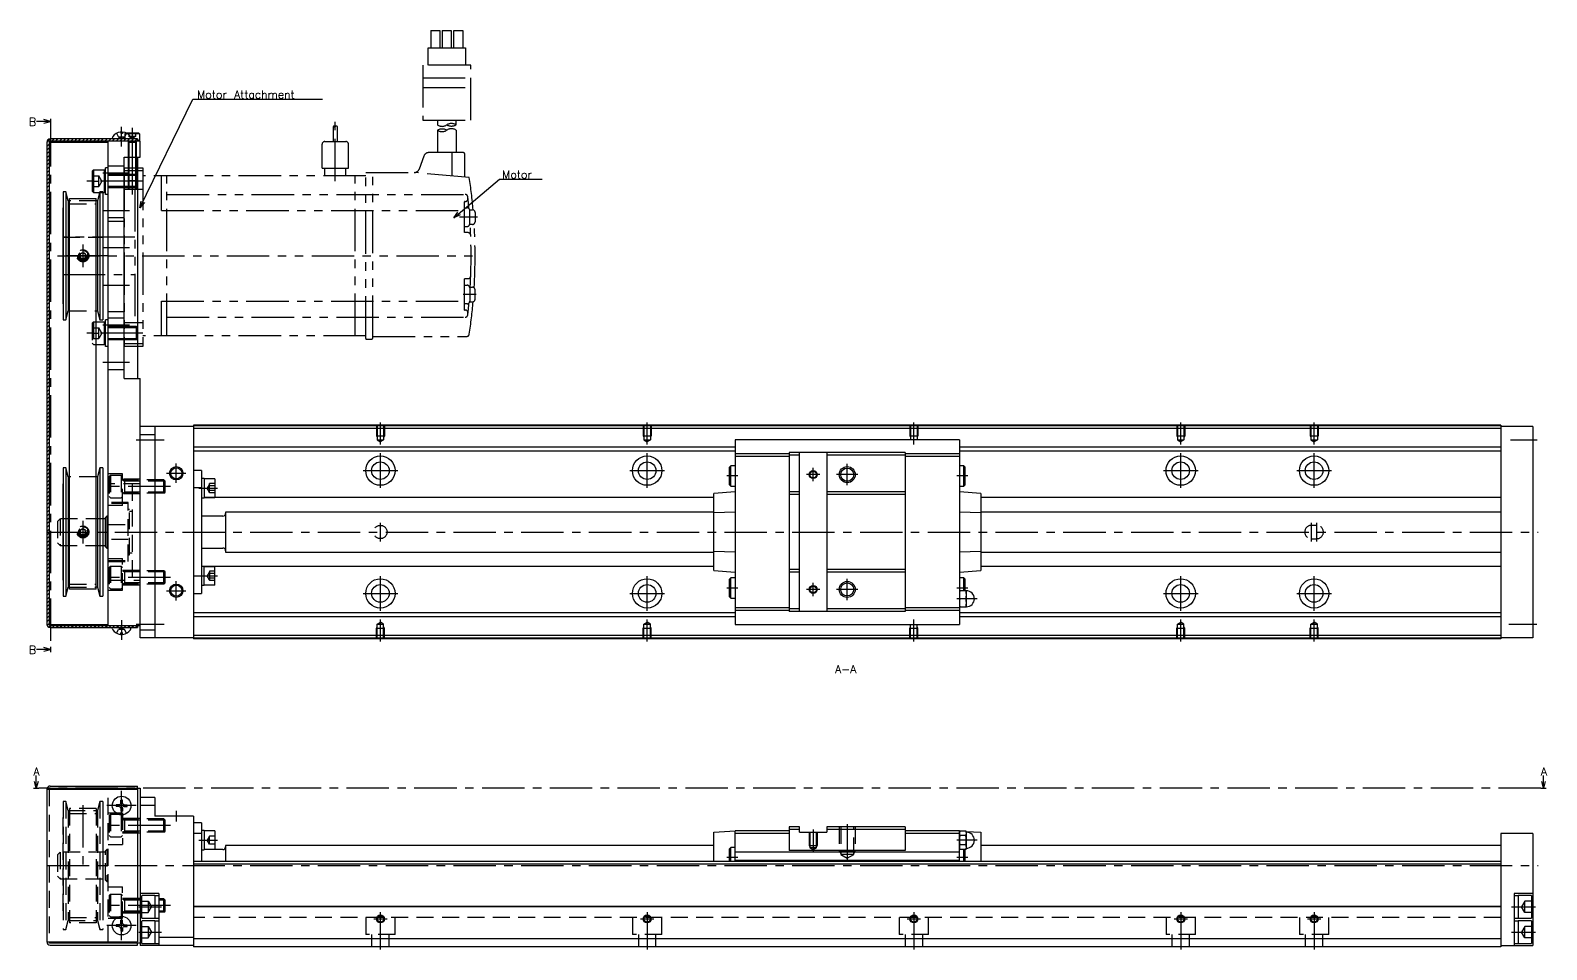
# Model space of a CAD drawing. Extents: x -2 to 886, y -8 to 353.
# Drawn here: x 317 to 886, y 9 to 353 of the extents above; entities that cross this region are included whole.
import ezdxf

# ---------------------------------------------------------------- set-up
doc = ezdxf.new("R2010")
doc.units = 0
doc.header["$LTSCALE"] = 0.5
for name, pattern in [('CENTER', [50.8, 31.75, -6.35, 6.35, -6.35]), ('DASHED', [19.05, 12.7, -6.35]), ('PHANTOM', [63.5, 31.75, -6.35, 6.35, -6.35, 6.35, -6.35])]:
    doc.linetypes.add(name, pattern=pattern)
for name, color, linetype in [('MSM_CENTER', 1, 'CENTER'), ('MSM_CONTINUOUS', 7, 'CONTINUOUS'), ('MSM_DASHED', 4, 'DASHED'), ('MSM_IMAGINARY', 6, 'PHANTOM'), ('MSM_NARROW', 5, 'CONTINUOUS'), ('MSM_PART_NUMBER', 7, 'CONTINUOUS')]:
    doc.layers.add(name, color=color, linetype=linetype)
doc.styles.get("Standard").update_dxf_attribs({"font": 'txt.shx', "height": 3, "bigfont": 'bigfont.shx'})

msp = doc.modelspace()

# ---------------------------------------------------------------- linework, layer by layer
at = {"layer": 'MSM_CENTER'}
for p, q in [((325.07, 318.37), (325.07, 122.5)), ((351.67, 310), (351.67, 317.37)), ((355.67, 317), (355.67, 295)), ((359.67, 297), (338.67, 297)), ((354.67, 300), (344.67, 300)), ((344.67, 286), (354.67, 286)), ((337.17, 273.25), (337.17, 264.75)), ((346.67, 269), (327.67, 269)), ((354.67, 272), (344.67, 272)), ((344.67, 258), (354.67, 258)), ((359.67, 240), (338.67, 240)), ((354.67, 243), (344.67, 243)), ((354.67, 229), (344.67, 229)), ((448.67, 198.29), (448.67, 206.5)), ((548.67, 198.29), (548.67, 206.5)), ((648.67, 198.29), (648.67, 206.5)), ((748.67, 198.29), (748.67, 206.5)), ((798.67, 198.29), (798.67, 206.5)), ((357.17, 200), (367.67, 200)), ((872.34, 200), (882.29, 200)), ((448.67, 182), (448.67, 195)), ((548.67, 182), (548.67, 195)), ((748.67, 182), (748.67, 195)), ((798.67, 182), (798.67, 195)), ((372.17, 183.88), (372.17, 191.13)), ((442.17, 188.5), (455.16, 188.5)), ((542.17, 188.5), (555.17, 188.5)), ((610.92, 184.5), (610.92, 189.5)), ((623.67, 183), (623.67, 191)), ((742.17, 188.5), (755.17, 188.5)), ((792.17, 188.5), (805.17, 188.5)), ((369.97, 182.5), (344.67, 182.5)), ((368.54, 187.5), (375.79, 187.5)), ((380.67, 181.95), (387.67, 181.95)), ((582.62, 186.5), (578.52, 186.5)), ((613.42, 187), (608.42, 187)), ((627.67, 187), (619.67, 187)), ((668.82, 186.5), (664.72, 186.5)), ((323.67, 165.5), (882.67, 165.5)), ((337.17, 169.75), (337.17, 161.25)), ((448.67, 162), (448.67, 169)), ((797.67, 162), (797.67, 169)), ((799.67, 162), (799.67, 169)), ((369.97, 148.5), (344.67, 148.5)), ((380.67, 149.05), (387.67, 149.05)), ((448.67, 136), (448.67, 149)), ((548.67, 136), (548.67, 149)), ((623.67, 140), (623.67, 148)), ((748.67, 136), (748.67, 149)), ((798.67, 136), (798.67, 149)), ((368.54, 143.5), (375.79, 143.5)), ((372.17, 139.88), (372.17, 147.13)), ((442.17, 142.5), (455.17, 142.5)), ((542.17, 142.5), (555.17, 142.5)), ((582.62, 144.5), (578.52, 144.5)), ((613.42, 144), (608.42, 144)), ((610.92, 141.5), (610.92, 146.5)), ((627.67, 144), (619.67, 144)), ((668.82, 144.5), (664.72, 144.5)), ((742.17, 142.5), (755.17, 142.5)), ((792.17, 142.5), (805.17, 142.5)), ((672.32, 140.5), (664.72, 140.5)), ((351.67, 132.5), (351.67, 125.13)), ((357.17, 131), (367.67, 131)), ((448.67, 124.5), (448.67, 132.71)), ((548.67, 124.5), (548.67, 132.71)), ((648.67, 124.5), (648.67, 132.71)), ((748.67, 124.5), (748.67, 132.71)), ((798.67, 124.5), (798.67, 132.71)), ((871.67, 131), (882.17, 131)), ((883.67, 69.5), (320.67, 69.5)), ((351.67, 57.5), (351.67, 68.5)), ((337.17, 63.12), (337.17, 38.5)), ((357.17, 63), (346.17, 63)), ((372.17, 61), (372.17, 57)), ((369.97, 55.5), (344.67, 55.5)), ((610.92, 54), (610.92, 45.5)), ((623.67, 56), (623.67, 42.3)), ((380.67, 50), (387.67, 50)), ((672.32, 50), (664.72, 50)), ((323.67, 40.5), (882.67, 40.5)), ((582.62, 43.5), (578.52, 43.5)), ((668.82, 43.5), (664.72, 43.5)), ((369.97, 25.5), (344.67, 25.5)), ((351.67, 12.5), (351.67, 23.5)), ((358.17, 25), (366.67, 25)), ((448.67, 9), (448.67, 23)), ((548.67, 23), (548.67, 9)), ((648.67, 23), (648.67, 9)), ((748.67, 23), (748.67, 9)), ((798.67, 23), (798.67, 9)), ((872.67, 25), (881.67, 25)), ((357.17, 18), (346.17, 18)), ((446.17, 20.5), (451.17, 20.5)), ((546.17, 20.5), (551.17, 20.5)), ((646.17, 20.5), (651.17, 20.5)), ((746.17, 20.5), (751.17, 20.5)), ((796.17, 20.5), (801.17, 20.5)), ((358.17, 15.5), (366.67, 15.5)), ((872.67, 15.5), (881.67, 15.5))]:
    msp.add_line(p, q, dxfattribs=at)
at = {"layer": 'MSM_CONTINUOUS', "extrusion": (0, 0, -1)}
for p, q in [((325.07, 319.37), (319.71, 319.37)), ((325.07, 319.37), (322.57, 320.04)), ((322.57, 318.7), (325.07, 319.37)), ((325.07, 121.5), (319.71, 121.5)), ((325.07, 121.5), (322.57, 122.17)), ((322.57, 120.83), (325.07, 121.5))]:
    msp.add_line(p, q, dxfattribs=at)
at = {"layer": 'MSM_CONTINUOUS'}
for p, q in [((325.07, 320.37), (325.07, 318.37)), ((357.67, 312.8), (324.87, 312.8)), ((348.2, 313.16), (348.17, 312.8)), ((351.34, 315.29), (351.36, 314.8)), ((351.98, 314.8), (351.36, 314.8)), ((352, 315.29), (351.98, 314.8)), ((358.12, 315), (353.41, 315)), ((358.42, 314.7), (353.93, 314.7)), ((355.13, 313.16), (355.17, 312.8)), ((357.67, 312.8), (357.67, 312)), ((358.12, 315), (358.42, 314.7)), ((358.42, 314.7), (358.42, 312.3)), ((323.67, 311.6), (323.67, 130.9)), ((324.47, 311.6), (324.47, 130.9)), ((324.47, 311.6), (346.67, 311.6)), ((358.67, 312), (324.87, 312)), ((346.67, 130.5), (346.67, 312)), ((357.67, 312.3), (358.42, 312.3)), ((358.12, 312), (358.42, 312.3)), ((358.67, 306), (358.67, 312)), ((345.67, 292), (345.67, 302)), ((346.67, 302), (345.67, 302)), ((352.67, 223), (352.67, 306)), ((352.67, 306), (358.67, 306)), ((354.17, 306), (354.17, 299.5)), ((357.17, 306), (357.17, 299.5)), ((357.67, 306), (357.67, 223)), ((341.17, 301.25), (340.67, 300.75)), ((340.67, 300.75), (340.67, 293.25)), ((341.17, 301.25), (341.17, 292.75)), ((341.17, 301.25), (345.17, 301.25)), ((345.17, 301.25), (345.17, 292.75)), ((345.17, 301.25), (345.67, 300.75)), ((357.23, 299.5), (352.67, 299.5)), ((357.23, 294.5), (357.23, 299.5)), ((357.67, 299.07), (357.23, 299.5)), ((329.73, 293), (329.73, 245)), ((330.76, 293), (329.73, 293)), ((330.76, 293), (330.76, 245)), ((331.67, 289.62), (330.76, 293)), ((332.17, 144.07), (332.17, 290.43)), ((332.17, 290.43), (342.17, 290.43)), ((341.17, 292.75), (340.67, 293.25)), ((341.17, 292.75), (343.5, 292.75)), ((342.17, 144.07), (342.17, 290.43)), ((343.57, 293), (342.67, 289.62)), ((343.57, 293), (343.57, 245)), ((344.61, 293), (343.57, 293)), ((344.61, 293), (344.61, 245)), ((344.61, 292.75), (345.17, 292.75)), ((345.17, 292.75), (345.67, 293.25)), ((346.67, 292), (345.67, 292)), ((357.23, 294.5), (352.67, 294.5)), ((357.23, 294.5), (357.67, 294.93)), ((329.67, 287), (329.67, 251)), ((329.73, 287), (329.67, 287)), ((331.67, 289.62), (331.67, 248.37)), ((332.17, 289.62), (331.67, 289.62)), ((342.67, 289.62), (342.17, 289.62)), ((342.67, 289.62), (342.67, 248.37)), ((344.67, 287), (344.61, 287)), ((344.67, 287), (344.67, 251)), ((329.67, 251), (329.73, 251)), ((344.61, 251), (344.67, 251)), ((329.73, 245), (330.76, 245)), ((330.76, 245), (331.67, 248.37)), ((331.67, 248.37), (332.17, 248.37)), ((342.17, 248.37), (342.67, 248.37)), ((342.67, 248.37), (343.57, 245)), ((343.57, 245), (344.61, 245)), ((345.67, 235), (345.67, 245)), ((346.67, 245), (345.67, 245)), ((342.17, 244.25), (345.17, 244.25)), ((345.17, 244.25), (345.17, 235.75)), ((345.17, 244.25), (345.67, 243.75)), ((357.23, 242.5), (352.67, 242.5)), ((357.67, 242.07), (357.23, 242.5)), ((357.23, 237.5), (357.23, 242.5)), ((342.17, 235.75), (345.17, 235.75)), ((345.17, 235.75), (345.67, 236.25)), ((346.67, 235), (345.67, 235)), ((357.23, 237.5), (352.67, 237.5)), ((357.23, 237.5), (357.67, 237.93)), ((352.67, 223), (358.67, 223)), ((358.67, 125.9), (358.67, 223)), ((378.67, 205.1), (358.67, 205.1)), ((364.17, 205.1), (364.17, 125.9)), ((378.67, 205.5), (378.67, 125.5)), ((868.67, 205.5), (378.67, 205.5)), ((868.67, 205.3), (378.67, 205.3)), ((868.67, 205.5), (868.67, 125.5)), ((880.67, 205.1), (868.67, 205.1)), ((880.67, 205.1), (880.67, 125.9)), ((358.67, 202.1), (364.17, 202.1)), ((868.67, 204.3), (378.67, 204.3)), ((581.62, 200.1), (581.62, 130.9)), ((665.72, 200.1), (581.62, 200.1)), ((665.72, 200.1), (665.72, 130.9)), ((581.62, 197.25), (378.67, 197.25)), ((581.62, 195.75), (378.67, 195.75)), ((601.92, 194.85), (581.62, 194.85)), ((601.92, 193.85), (581.62, 193.85)), ((645.42, 195.25), (601.92, 195.25)), ((601.92, 195.25), (601.92, 135.75)), ((605.82, 194.25), (601.92, 194.25)), ((605.82, 135.75), (605.82, 195.25)), ((616.02, 195.25), (616.02, 135.75)), ((645.42, 194.25), (616.02, 194.25)), ((645.42, 195.25), (645.42, 135.75)), ((665.72, 194.85), (645.42, 194.85)), ((665.72, 193.85), (645.42, 193.85)), ((868.67, 197.25), (665.72, 197.25)), ((868.67, 195.75), (665.72, 195.75)), ((329.73, 189.5), (329.73, 141.5)), ((330.76, 189.5), (329.73, 189.5)), ((330.76, 189.5), (330.76, 141.5)), ((331.67, 186.12), (330.76, 189.5)), ((343.57, 189.5), (342.67, 186.12)), ((343.57, 189.5), (343.57, 141.5)), ((344.61, 189.5), (343.57, 189.5)), ((344.61, 189.5), (344.61, 141.5)), ((381.67, 188.5), (378.67, 188.5)), ((381.67, 188.5), (381.67, 142.5)), ((580.02, 190.3), (579.52, 189.8)), ((579.52, 183.2), (579.52, 189.8)), ((581.62, 190.3), (580.02, 190.3)), ((580.02, 182.7), (580.02, 190.3)), ((667.32, 190.3), (665.72, 190.3)), ((667.32, 182.7), (667.32, 190.3)), ((667.82, 189.8), (667.32, 190.3)), ((667.82, 183.2), (667.82, 189.8)), ((329.67, 183.5), (329.67, 147.5)), ((329.73, 183.5), (329.67, 183.5)), ((331.67, 186.12), (331.67, 144.87)), ((332.17, 186.12), (331.67, 186.12)), ((342.67, 186.12), (342.17, 186.12)), ((342.67, 186.12), (342.67, 144.87)), ((344.67, 183.5), (344.61, 183.5)), ((344.67, 183.5), (344.67, 147.5)), ((381.67, 182.02), (378.67, 182.02)), ((382.67, 185.6), (381.67, 185.6)), ((382.67, 185.6), (382.67, 178.3)), ((386.67, 185.45), (382.67, 185.45)), ((386.67, 185.45), (386.67, 178.45)), ((579.52, 183.2), (580.02, 182.7)), ((580.02, 182.7), (581.62, 182.7)), ((665.72, 182.7), (667.32, 182.7)), ((667.32, 182.7), (667.82, 183.2)), ((381.67, 178.3), (382.67, 178.3)), ((382.67, 178.45), (386.67, 178.45)), ((573.62, 178.43), (382.67, 178.43)), ((581.62, 180.5), (573.62, 179.94)), ((573.62, 151.06), (573.62, 179.94)), ((605.82, 180.5), (601.92, 180.5)), ((605.82, 179.5), (601.92, 179.5)), ((645.42, 180.5), (616.02, 180.5)), ((645.42, 179.5), (616.02, 179.5)), ((673.72, 179.94), (665.72, 180.5)), ((673.72, 179.94), (673.72, 151.06)), ((868.67, 178.43), (673.72, 178.43)), ((346.17, 171.5), (345.67, 171)), ((345.67, 160), (345.67, 171)), ((346.17, 171.5), (346.17, 159.5)), ((346.67, 171.5), (346.17, 171.5)), ((389.67, 171.5), (381.67, 171.5)), ((390.67, 173), (390.67, 158)), ((573.62, 173), (390.67, 173)), ((581.62, 172.98), (573.62, 172.73)), ((673.72, 172.73), (665.72, 172.98)), ((868.67, 173), (673.72, 173)), ((345.67, 170.5), (344.67, 170.5)), ((344.67, 160.5), (345.67, 160.5)), ((345.67, 160), (346.17, 159.5)), ((346.17, 159.5), (346.67, 159.5)), ((381.67, 159.5), (389.67, 159.5)), ((390.67, 158), (573.62, 158)), ((573.62, 158.27), (581.62, 158.02)), ((665.72, 158.02), (673.72, 158.27)), ((673.72, 158), (868.67, 158)), ((381.67, 148.98), (378.67, 148.98)), ((381.67, 152.7), (382.67, 152.7)), ((382.67, 145.4), (382.67, 152.7)), ((573.62, 152.57), (382.67, 152.57)), ((382.67, 152.55), (386.67, 152.55)), ((386.67, 145.55), (386.67, 152.55)), ((573.62, 151.06), (581.62, 150.5)), ((580.02, 148.3), (579.52, 147.8)), ((579.52, 141.2), (579.52, 147.8)), ((581.62, 148.3), (580.02, 148.3)), ((580.02, 140.7), (580.02, 148.3)), ((605.82, 151.5), (601.92, 151.5)), ((605.82, 150.5), (601.92, 150.5)), ((645.42, 151.5), (616.02, 151.5)), ((645.42, 150.5), (616.02, 150.5)), ((665.72, 150.5), (673.72, 151.06)), ((667.32, 148.3), (665.72, 148.3)), ((667.82, 147.8), (667.32, 148.3)), ((667.32, 143.5), (667.32, 148.3)), ((667.82, 143.5), (667.82, 147.8)), ((868.67, 152.57), (673.72, 152.57)), ((329.67, 147.5), (329.73, 147.5)), ((330.76, 141.5), (331.67, 144.87)), ((331.67, 144.87), (332.17, 144.87)), ((342.17, 144.07), (332.17, 144.07)), ((342.67, 144.87), (342.17, 144.87)), ((342.67, 144.87), (343.57, 141.5)), ((344.61, 147.5), (344.67, 147.5)), ((378.67, 142.5), (381.67, 142.5)), ((382.67, 145.4), (381.67, 145.4)), ((386.67, 145.55), (382.67, 145.55)), ((668.32, 143.5), (665.72, 143.5)), ((668.32, 137.5), (668.32, 143.5)), ((329.73, 141.5), (330.76, 141.5)), ((343.57, 141.5), (344.61, 141.5)), ((579.52, 141.2), (580.02, 140.7)), ((580.02, 140.7), (581.62, 140.7)), ((601.92, 137.15), (581.62, 137.15)), ((605.82, 136.75), (601.92, 136.75)), ((645.42, 136.75), (616.02, 136.75)), ((665.72, 137.15), (645.42, 137.15)), ((665.72, 137.5), (668.32, 137.5)), ((668.19, 140.5), (665.84, 140.5)), ((324.47, 130.9), (346.67, 130.9)), ((581.62, 135.25), (378.67, 135.25)), ((581.62, 133.75), (378.67, 133.75)), ((601.92, 136.15), (581.62, 136.15)), ((581.62, 130.9), (665.72, 130.9)), ((645.42, 135.75), (601.92, 135.75)), ((665.72, 136.15), (645.42, 136.15)), ((868.67, 135.25), (665.72, 135.25)), ((868.67, 133.75), (665.72, 133.75)), ((324.87, 130.5), (358.67, 130.5)), ((324.87, 129.7), (357.67, 129.7)), ((348.2, 129.34), (348.17, 129.7)), ((351.34, 127.21), (351.36, 127.7)), ((351.98, 127.7), (351.36, 127.7)), ((352, 127.21), (351.98, 127.7)), ((355.13, 129.34), (355.17, 129.7)), ((357.67, 130.5), (357.67, 129.7)), ((358.67, 128.9), (364.17, 128.9)), ((378.67, 125.9), (358.67, 125.9)), ((868.67, 126.7), (378.67, 126.7)), ((868.67, 125.7), (378.67, 125.7)), ((868.67, 125.5), (378.67, 125.5)), ((880.67, 125.9), (868.67, 125.9)), ((325.07, 122.5), (325.07, 120.5)), ((319.67, 69.5), (319.67, 74.23)), ((884.67, 69.5), (884.67, 74.23)), ((318.67, 69.5), (320.67, 69.5)), ((319.67, 69.5), (319, 72)), ((320.34, 72), (319.67, 69.5)), ((323.67, 69.1), (323.67, 11.9)), ((323.67, 69.1), (357.67, 69.1)), ((324.87, 70.3), (357.67, 70.3)), ((324.87, 69.5), (358.67, 69.5)), ((346.67, 69.1), (346.67, 69.5)), ((357.67, 69.5), (357.67, 70.3)), ((357.67, 69.1), (357.67, 11.9)), ((358.67, 69.5), (358.67, 10.5)), ((883.67, 69.5), (885.67, 69.5)), ((884.67, 69.5), (884, 72)), ((885.34, 72), (884.67, 69.5)), ((350.74, 63.33), (349.59, 63.31)), ((350.74, 62.67), (349.59, 62.69)), ((350.74, 63.33), (351.15, 63.52)), ((350.74, 62.67), (351.15, 62.48)), ((351.34, 63.92), (351.15, 63.52)), ((351.34, 63.92), (351.36, 65.08)), ((352, 63.92), (351.98, 65.08)), ((352, 63.92), (352.19, 63.52)), ((352.59, 63.33), (352.19, 63.52)), ((352.59, 62.67), (352.19, 62.48)), ((352.59, 63.33), (353.74, 63.31)), ((352.59, 62.67), (353.74, 62.69)), ((364.17, 66), (358.67, 66)), ((364.17, 63), (358.67, 63)), ((364.17, 66), (364.17, 59)), ((351.34, 62.08), (351.15, 62.48)), ((351.34, 62.08), (351.36, 60.92)), ((352, 62.08), (351.98, 60.92)), ((352, 62.08), (352.19, 62.48)), ((378.67, 59), (364.17, 59)), ((378.67, 59), (378.67, 10)), ((381.67, 56.5), (378.67, 56.5)), ((381.67, 52.5), (378.67, 52.5)), ((381.67, 56.5), (381.67, 42)), ((382.67, 53.65), (381.67, 53.65)), ((382.67, 53.65), (382.67, 46.35)), ((386.67, 53.5), (382.67, 53.5)), ((386.67, 53.5), (386.67, 46.5)), ((573.62, 53), (581.62, 53.5)), ((573.62, 42), (573.62, 53)), ((601.92, 53.5), (581.62, 53.5)), ((581.62, 42), (581.62, 53.5)), ((601.92, 52.5), (581.62, 52.5)), ((601.92, 55), (601.92, 46.15)), ((605.82, 55), (601.92, 55)), ((605.82, 54), (601.92, 54)), ((605.82, 53), (605.82, 55)), ((605.82, 53), (616.02, 53)), ((616.02, 55), (616.02, 53)), ((645.42, 55), (616.02, 55)), ((645.42, 54), (616.02, 54)), ((645.42, 55), (645.42, 46.15)), ((665.72, 53.5), (645.42, 53.5)), ((665.72, 52.5), (645.42, 52.5)), ((665.72, 53.5), (666.29, 53.46)), ((665.72, 42), (665.72, 53.5)), ((665.84, 53.46), (665.72, 53)), ((665.72, 52.41), (665.72, 52.6)), ((668.19, 53.46), (665.84, 53.46)), ((668.19, 51.73), (665.84, 51.73)), ((668.32, 53), (668.19, 53.46)), ((668.22, 53.34), (673.72, 53)), ((668.32, 47), (668.32, 53)), ((673.72, 53), (673.72, 42)), ((880.67, 52.5), (868.67, 52.5)), ((868.67, 52.5), (868.67, 10)), ((880.67, 52.5), (880.67, 10.5)), ((381.67, 46.35), (382.67, 46.35)), ((389.67, 46.5), (382.67, 46.5)), ((390.67, 48), (390.67, 42)), ((573.62, 48), (390.67, 48)), ((580.02, 47.3), (579.52, 46.8)), ((579.52, 42), (579.52, 46.8)), ((580.02, 42), (580.02, 47.3)), ((581.62, 47.3), (580.02, 47.3)), ((665.72, 45.5), (581.62, 45.5)), ((645.42, 46.15), (601.92, 46.15)), ((665.72, 47), (665.84, 46.54)), ((668.19, 48.27), (665.84, 48.27)), ((668.19, 46.54), (665.84, 46.54)), ((667.32, 42), (667.32, 46.54)), ((667.82, 42), (667.82, 46.54)), ((668.19, 46.54), (668.32, 47)), ((868.67, 48), (673.72, 48)), ((868.67, 42), (378.67, 42)), ((868.67, 41), (378.67, 41)), ((665.72, 42.4), (581.62, 42.4)), ((365.67, 30), (358.67, 30)), ((359.17, 29), (359.17, 21)), ((364.17, 29.25), (359.42, 29.25)), ((364.17, 29.25), (364.17, 20.75)), ((365.67, 29.15), (364.17, 29.15)), ((365.67, 30), (365.67, 10.5)), ((880.67, 30), (873.67, 30)), ((873.67, 30), (873.67, 10.5)), ((875.17, 29.15), (873.67, 29.15)), ((880.17, 29.25), (875.17, 29.25)), ((875.17, 29.25), (875.17, 20.75)), ((880.17, 29.25), (880.17, 20.75)), ((868.67, 25.2), (378.67, 25.2)), ((868.67, 25), (378.67, 25)), ((350.74, 18.33), (349.59, 18.31)), ((350.74, 17.67), (349.59, 17.69)), ((350.74, 18.33), (351.15, 18.52)), ((350.74, 17.67), (351.15, 17.48)), ((351.34, 18.92), (351.15, 18.52)), ((351.34, 17.08), (351.15, 17.48)), ((351.34, 18.92), (351.36, 20.08)), ((351.34, 17.08), (351.36, 15.92)), ((352, 18.92), (351.98, 20.08)), ((352, 17.08), (351.98, 15.92)), ((352, 18.92), (352.19, 18.52)), ((352, 17.08), (352.19, 17.48)), ((352.59, 18.33), (352.19, 18.52)), ((352.59, 17.67), (352.19, 17.48)), ((352.59, 18.33), (353.74, 18.31)), ((352.59, 17.67), (353.74, 17.69)), ((359.17, 19.5), (359.17, 11.5)), ((359.42, 20.75), (364.17, 20.75)), ((364.17, 19.75), (359.42, 19.75)), ((364.17, 20.85), (365.67, 20.85)), ((364.17, 19.75), (364.17, 11.25)), ((365.67, 19.65), (364.17, 19.65)), ((873.67, 20.85), (875.17, 20.85)), ((875.17, 19.65), (873.67, 19.65)), ((875.17, 20.75), (880.17, 20.75)), ((880.17, 19.75), (875.17, 19.75)), ((875.17, 19.75), (875.17, 11.25)), ((880.17, 19.75), (880.17, 11.25)), ((323.67, 11.9), (357.67, 11.9)), ((324.87, 11.5), (358.67, 11.5)), ((346.67, 11.5), (346.67, 11.9)), ((357.67, 10.7), (357.67, 11.5)), ((378.67, 13.5), (365.67, 13.5)), ((868.67, 13), (378.67, 13)), ((324.87, 10.7), (357.67, 10.7)), ((378.67, 10.5), (358.67, 10.5)), ((359.42, 11.25), (364.17, 11.25)), ((364.17, 11.35), (365.67, 11.35)), ((868.67, 10), (378.67, 10)), ((868.67, 10.5), (880.67, 10.5)), ((873.67, 11.35), (875.17, 11.35)), ((875.17, 11.25), (880.17, 11.25))]:
    msp.add_line(p, q, dxfattribs=at)
for centre, radius in [((448.67, 188.5), 5.5), ((548.67, 188.5), 5.5), ((748.67, 188.5), 5.5), ((798.67, 188.5), 5.5), ((372.17, 187.5), 2.07), ((448.67, 188.5), 3.3), ((548.67, 188.5), 3.3), ((610.92, 187), 1.23), ((623.67, 187), 2.46), ((748.67, 188.5), 3.3), ((798.67, 188.5), 3.3), ((448.67, 142.5), 5.5), ((548.67, 142.5), 5.5), ((748.67, 142.5), 5.5), ((798.67, 142.5), 5.5), ((372.17, 143.5), 2.07), ((448.67, 142.5), 3.3), ((548.67, 142.5), 3.3), ((610.92, 144), 1.23), ((623.67, 144), 2.46), ((748.67, 142.5), 3.3), ((798.67, 142.5), 3.3), ((351.67, 63), 3.5), ((351.67, 18), 3.5), ((448.67, 20.5), 1.23), ((548.67, 20.5), 1.23), ((648.67, 20.5), 1.23), ((748.67, 20.5), 1.23), ((798.67, 20.5), 1.23)]:
    msp.add_circle(centre, radius, dxfattribs=at)
for centre, radius, start, end in [((324.87, 311.6), 1.2, 90, 180), ((349.29, 313.07), 1.1, 144.8906, 175), ((351.67, 311.4), 4, 97.4656, 144.8906), ((351.14, 315.06), 0.305, 49.0368, 87.9309), ((352.2, 315.06), 0.305, 92.0691, 130.9632), ((351.67, 311.4), 4, 35.1094, 82.5344), ((354.04, 313.07), 1.1, 5, 35.1094), ((324.87, 311.6), 0.4, 90, 180), ((389.67, 172.5), 1, 270, 0), ((389.67, 158.5), 1, 0, 90), ((674.82, 142), 9.11, 170.5216, 189.4784), ((659.21, 142), 9.11, 350.5216, 9.4784), ((668.32, 140.5), 3, 270, 90), ((674.82, 139), 9.11, 170.5216, 189.4784), ((659.21, 139), 9.11, 350.5216, 9.4784), ((324.87, 130.9), 1.2, 180, 270), ((324.87, 130.9), 0.4, 180, 270), ((349.29, 129.43), 1.1, 185, 215.1094), ((351.67, 131.1), 4, 215.1094, 262.5344), ((351.14, 127.44), 0.305, 272.0691, 310.9632), ((352.2, 127.44), 0.305, 229.0368, 267.9309), ((351.67, 131.1), 4, 277.4656, 324.8906), ((354.04, 129.43), 1.1, 324.8906, 355), ((324.87, 69.1), 1.2, 90, 180), ((324.87, 69.1), 0.4, 90, 180), ((351.67, 63), 2.1, 171.4911, 188.5089), ((351.67, 63), 2.1, 81.4911, 98.5089), ((351.67, 63), 2.1, 351.4911, 8.5089), ((351.67, 63), 2.1, 261.4911, 278.5089), ((668.79, 52.6), 3.08, 163.6571, 196.3429), ((677.84, 50), 12.12, 171.7868, 188.2132), ((665.24, 52.6), 3.08, 343.6571, 16.3429), ((656.19, 50), 12.12, 351.7868, 8.2132), ((668.32, 50), 3, 270, 90), ((389.67, 47.5), 1, 270, 0), ((668.79, 47.4), 3.08, 163.6571, 196.3429), ((665.24, 47.4), 3.08, 343.6571, 16.3429), ((359.42, 29), 0.25, 90, 180), ((351.67, 18), 2.1, 171.4911, 188.5089), ((351.67, 18), 2.1, 81.4911, 98.5089), ((351.67, 18), 2.1, 351.4911, 8.5089), ((359.42, 21), 0.25, 180, 270), ((359.42, 19.5), 0.25, 90, 180), ((324.87, 11.9), 1.2, 180, 270), ((324.87, 11.9), 0.4, 180, 270), ((351.67, 18), 2.1, 261.4911, 278.5089), ((359.42, 11.5), 0.25, 180, 270)]:
    msp.add_arc(centre, radius, start, end, dxfattribs=at)
at = {"layer": 'MSM_DASHED'}
for p, q in [((349.8, 314.94), (350.52, 313.47)), ((351.67, 312.86), (350.52, 313.47)), ((352.81, 313.47), (350.52, 313.47)), ((351.67, 312.86), (352.81, 313.47)), ((353.54, 314.94), (352.81, 313.47)), ((352.92, 314.7), (353.22, 315)), ((353.93, 314.7), (352.92, 314.7)), ((352.92, 314.7), (352.92, 312.8)), ((353.41, 315), (353.22, 315)), ((354.42, 315), (354.42, 313.7)), ((356.92, 313.7), (354.42, 313.7)), ((355.67, 312.98), (354.42, 313.7)), ((355.67, 315), (355.67, 313.7)), ((356.92, 313.7), (355.67, 312.98)), ((356.92, 315), (356.92, 313.7)), ((354.15, 311.95), (354.44, 311.46)), ((354.17, 311.9), (354.17, 306)), ((357.17, 311.46), (354.17, 311.46)), ((354.44, 311.46), (354.44, 306)), ((357.18, 311.95), (356.9, 311.46)), ((356.9, 311.46), (356.9, 306)), ((357.17, 311.9), (357.17, 306)), ((352.67, 302.65), (346.67, 302.65)), ((340.67, 299), (343.17, 299)), ((340.67, 297), (343.17, 297)), ((344.32, 297), (343.17, 299)), ((343.17, 295), (343.17, 299)), ((344.32, 297), (343.17, 295)), ((352.67, 299.5), (346.67, 299.5)), ((352.67, 299.07), (346.67, 299.07)), ((354.17, 299.5), (354.17, 297.27)), ((354.44, 297), (354.17, 297.27)), ((354.17, 297.27), (357.17, 297.27)), ((354.44, 299.5), (354.44, 297)), ((356.9, 297), (354.44, 297)), ((356.9, 299.5), (356.9, 297)), ((357.17, 297.27), (356.9, 297)), ((357.17, 299.5), (357.17, 297.27)), ((340.67, 295), (343.17, 295)), ((343.5, 292.75), (344.61, 292.75)), ((352.67, 294.93), (346.67, 294.93)), ((352.67, 294.5), (346.67, 294.5)), ((342.17, 289.62), (332.17, 289.62)), ((332.17, 288.49), (342.17, 288.49)), ((346.67, 283.35), (352.67, 283.35)), ((346.67, 282), (352.67, 282)), ((329.67, 276), (344.67, 276)), ((337.17, 270.15), (336.17, 269.58)), ((336.17, 269.58), (336.17, 268.42)), ((336.17, 268.42), (337.17, 267.85)), ((338.17, 269.58), (337.17, 270.15)), ((337.17, 267.85), (338.17, 268.42)), ((338.17, 268.42), (338.17, 269.58)), ((329.67, 262), (344.67, 262)), ((332.17, 248.37), (342.17, 248.37)), ((352.67, 248), (346.67, 248)), ((352.67, 245.65), (346.67, 245.65)), ((341.17, 244.25), (340.67, 243.75)), ((340.67, 243.75), (340.67, 236.25)), ((340.67, 242), (343.17, 242)), ((340.67, 240), (343.17, 240)), ((341.17, 244.25), (341.17, 235.75)), ((341.17, 244.25), (342.17, 244.25)), ((344.32, 240), (343.17, 242)), ((343.17, 238), (343.17, 242)), ((344.32, 240), (343.17, 238)), ((352.67, 242.5), (346.67, 242.5)), ((352.67, 242.07), (346.67, 242.07)), ((340.67, 238), (343.17, 238)), ((341.17, 235.75), (340.67, 236.25)), ((341.17, 235.75), (342.17, 235.75)), ((352.67, 237.93), (346.67, 237.93)), ((352.67, 237.5), (346.67, 237.5)), ((346.67, 226.35), (352.67, 226.35)), ((447.17, 205.5), (447.17, 201.5)), ((447.44, 205.5), (447.44, 200)), ((449.9, 205.5), (449.9, 200)), ((450.17, 205.5), (450.17, 201.5)), ((547.17, 205.5), (547.17, 201.5)), ((547.44, 205.5), (547.44, 200)), ((549.9, 205.5), (549.9, 200)), ((550.17, 205.5), (550.17, 201.5)), ((647.17, 205.5), (647.17, 201.5)), ((647.44, 205.5), (647.44, 200.1)), ((649.9, 205.5), (649.9, 200.1)), ((650.17, 205.5), (650.17, 201.5)), ((747.17, 205.5), (747.17, 201.5)), ((747.44, 205.5), (747.44, 200)), ((749.9, 205.5), (749.9, 200)), ((750.17, 205.5), (750.17, 201.5)), ((797.17, 205.5), (797.17, 201.5)), ((797.44, 205.5), (797.44, 200)), ((799.9, 205.5), (799.9, 200)), ((800.17, 205.5), (800.17, 201.5)), ((447.17, 201.5), (447.44, 201.03)), ((447.17, 201.5), (450.17, 201.5)), ((447.44, 200), (448.67, 199.29)), ((447.44, 200), (449.9, 200)), ((449.9, 200), (448.67, 199.29)), ((450.17, 201.5), (449.9, 201.03)), ((547.17, 201.5), (550.17, 201.5)), ((547.17, 201.5), (547.44, 201.03)), ((547.44, 200), (549.9, 200)), ((547.44, 200), (548.67, 199.29)), ((549.9, 200), (548.67, 199.29)), ((550.17, 201.5), (549.9, 201.03)), ((647.17, 201.5), (650.17, 201.5)), ((647.17, 201.5), (647.44, 201.03)), ((650.17, 201.5), (649.9, 201.03)), ((747.17, 201.5), (750.17, 201.5)), ((747.17, 201.5), (747.44, 201.03)), ((747.44, 200), (749.9, 200)), ((747.44, 200), (748.67, 199.29)), ((749.9, 200), (748.67, 199.29)), ((750.17, 201.5), (749.9, 201.03)), ((797.17, 201.5), (800.17, 201.5)), ((797.17, 201.5), (797.44, 201.03)), ((797.44, 200), (799.9, 200)), ((797.44, 200), (798.67, 199.29)), ((799.9, 200), (798.67, 199.29)), ((800.17, 201.5), (799.9, 201.03)), ((342.17, 186.12), (332.17, 186.12)), ((351.97, 187.25), (346.67, 187.25)), ((358.67, 183.5), (346.67, 183.5)), ((347.47, 186.75), (346.97, 186.25)), ((346.97, 186.25), (346.97, 178.75)), ((347.47, 186.75), (347.47, 178.25)), ((347.47, 186.75), (351.47, 186.75)), ((351.47, 186.75), (351.47, 178.25)), ((351.47, 186.75), (351.97, 186.25)), ((351.97, 175.38), (351.97, 187.25)), ((358.67, 185.25), (351.97, 185.25)), ((367.53, 185), (351.97, 185)), ((351.97, 185), (352.72, 184.57)), ((352.72, 185), (352.72, 180)), ((367.97, 184.57), (352.72, 184.57)), ((355.67, 183.5), (355.67, 147.5)), ((367.97, 184.57), (367.53, 185)), ((367.53, 180), (367.53, 185)), ((367.97, 180.43), (367.97, 184.57)), ((384.67, 183.45), (383.8, 181.95)), ((384.67, 180.45), (383.8, 181.95)), ((384.67, 180.22), (384.67, 183.69)), ((386.67, 183.69), (384.67, 183.69)), ((386.67, 182.82), (384.67, 182.82)), ((354.17, 176.5), (346.67, 176.5)), ((347.47, 178.25), (346.97, 178.75)), ((347.47, 178.25), (351.47, 178.25)), ((351.47, 178.25), (351.97, 178.75)), ((351.97, 180), (352.72, 180.43)), ((367.53, 180), (351.97, 180)), ((358.67, 179.75), (351.97, 179.75)), ((367.97, 180.43), (352.72, 180.43)), ((354.17, 154.5), (354.17, 176.5)), ((367.53, 180), (367.97, 180.43)), ((386.67, 181.09), (384.67, 181.09)), ((386.67, 180.22), (384.67, 180.22)), ((354.17, 176.14), (346.67, 176.14)), ((351.97, 175.38), (346.67, 175.38)), ((354.67, 174), (354.17, 174)), ((354.67, 157), (354.67, 174)), ((355.67, 173.25), (354.67, 173.25)), ((328.67, 170.5), (327.67, 169.5)), ((327.67, 169.5), (327.67, 161.5)), ((344.67, 170.5), (328.67, 170.5)), ((328.67, 170.5), (328.67, 160.5)), ((337.17, 166.65), (336.17, 166.08)), ((336.17, 166.08), (336.17, 164.92)), ((336.17, 164.92), (337.17, 164.35)), ((338.17, 166.08), (337.17, 166.65)), ((337.17, 164.35), (338.17, 164.92)), ((338.17, 164.92), (338.17, 166.08)), ((346.67, 168.3), (354.17, 168.3)), ((799.67, 168), (797.67, 168)), ((327.67, 161.5), (328.67, 160.5)), ((328.67, 160.5), (344.67, 160.5)), ((354.17, 162.7), (346.67, 162.7)), ((797.67, 163), (799.67, 163)), ((346.67, 155.62), (351.97, 155.62)), ((346.67, 154.86), (354.17, 154.86)), ((346.67, 154.5), (354.17, 154.5)), ((351.97, 143.75), (351.97, 155.62)), ((354.17, 157), (354.67, 157)), ((354.67, 157.75), (355.67, 157.75)), ((347.47, 152.75), (346.97, 152.25)), ((346.97, 152.25), (346.97, 144.75)), ((347.47, 152.75), (351.47, 152.75)), ((347.47, 152.75), (347.47, 144.25)), ((351.47, 152.75), (351.47, 144.25)), ((351.47, 152.75), (351.97, 152.25)), ((351.97, 151.25), (358.67, 151.25)), ((367.53, 151), (351.97, 151)), ((351.97, 151), (352.72, 150.57)), ((352.72, 151), (352.72, 146)), ((367.97, 150.57), (352.72, 150.57)), ((367.53, 146), (367.53, 151)), ((367.97, 150.57), (367.53, 151)), ((367.97, 146.43), (367.97, 150.57)), ((384.67, 150.55), (383.8, 149.05)), ((384.67, 147.55), (383.8, 149.05)), ((384.67, 150.78), (384.67, 147.31)), ((386.67, 150.78), (384.67, 150.78)), ((386.67, 149.91), (384.67, 149.91)), ((386.67, 148.18), (384.67, 148.18)), ((332.17, 146.01), (342.17, 146.01)), ((332.17, 144.87), (342.17, 144.87)), ((346.67, 147.5), (358.67, 147.5)), ((346.67, 143.75), (351.97, 143.75)), ((347.47, 144.25), (346.97, 144.75)), ((347.47, 144.25), (351.47, 144.25)), ((351.47, 144.25), (351.97, 144.75)), ((351.97, 146), (352.72, 146.43)), ((367.53, 146), (351.97, 146)), ((351.97, 145.75), (358.67, 145.75)), ((367.97, 146.43), (352.72, 146.43)), ((367.53, 146), (367.97, 146.43)), ((386.67, 147.31), (384.67, 147.31)), ((447.44, 131), (448.67, 131.71)), ((447.44, 125.5), (447.44, 131)), ((447.44, 131), (449.9, 131)), ((449.9, 131), (448.67, 131.71)), ((449.9, 125.5), (449.9, 131)), ((547.44, 131), (548.67, 131.71)), ((547.44, 131), (549.9, 131)), ((547.44, 125.5), (547.44, 131)), ((549.9, 131), (548.67, 131.71)), ((549.9, 125.5), (549.9, 131)), ((647.44, 125.5), (647.44, 130.9)), ((649.9, 125.5), (649.9, 130.9)), ((747.44, 131), (748.67, 131.71)), ((747.44, 131), (749.9, 131)), ((747.44, 125.5), (747.44, 131)), ((749.9, 131), (748.67, 131.71)), ((749.9, 125.5), (749.9, 131)), ((797.44, 131), (798.67, 131.71)), ((797.44, 131), (799.9, 131)), ((797.44, 125.5), (797.44, 131)), ((799.9, 131), (798.67, 131.71)), ((799.9, 125.5), (799.9, 131)), ((349.8, 127.56), (350.52, 129.03)), ((351.67, 129.64), (350.52, 129.03)), ((352.81, 129.03), (350.52, 129.03)), ((351.67, 129.64), (352.81, 129.03)), ((353.54, 127.56), (352.81, 129.03)), ((447.17, 129.5), (447.44, 129.97)), ((447.17, 125.5), (447.17, 129.5)), ((447.17, 129.5), (450.17, 129.5)), ((450.17, 129.5), (449.9, 129.97)), ((450.17, 125.5), (450.17, 129.5)), ((547.17, 129.5), (547.44, 129.97)), ((547.17, 129.5), (550.17, 129.5)), ((547.17, 125.5), (547.17, 129.5)), ((550.17, 129.5), (549.9, 129.97)), ((550.17, 125.5), (550.17, 129.5)), ((647.17, 129.5), (647.44, 129.97)), ((647.17, 129.5), (650.17, 129.5)), ((647.17, 125.5), (647.17, 129.5)), ((650.17, 129.5), (649.9, 129.97)), ((650.17, 125.5), (650.17, 129.5)), ((747.17, 129.5), (747.44, 129.97)), ((747.17, 129.5), (750.17, 129.5)), ((747.17, 125.5), (747.17, 129.5)), ((750.17, 129.5), (749.9, 129.97)), ((750.17, 125.5), (750.17, 129.5)), ((797.17, 129.5), (797.44, 129.97)), ((797.17, 129.5), (800.17, 129.5)), ((797.17, 125.5), (797.17, 129.5)), ((800.17, 129.5), (799.9, 129.97)), ((800.17, 125.5), (800.17, 129.5)), ((324.47, 69.1), (324.47, 11.9)), ((346.67, 11.9), (346.67, 69.1)), ((329.73, 64.5), (329.73, 16.5)), ((330.76, 64.5), (329.73, 64.5)), ((330.76, 64.5), (330.76, 16.5)), ((331.67, 61.12), (330.76, 64.5)), ((343.57, 64.5), (342.67, 61.12)), ((343.57, 64.5), (343.57, 16.5)), ((344.61, 64.5), (343.57, 64.5)), ((344.61, 64.5), (344.61, 16.5)), ((329.67, 58.5), (329.67, 22.5)), ((329.73, 58.5), (329.67, 58.5)), ((331.67, 61.12), (331.67, 19.88)), ((331.67, 61.12), (342.67, 61.12)), ((332.17, 61.93), (332.17, 19.07)), ((342.17, 61.93), (332.17, 61.93)), ((332.17, 59.99), (342.17, 59.99)), ((342.17, 61.93), (342.17, 19.07)), ((342.67, 61.12), (342.67, 19.88)), ((344.67, 58.5), (344.61, 58.5)), ((344.67, 58.5), (344.67, 22.5)), ((346.67, 60.25), (351.97, 60.25)), ((347.47, 59.75), (346.97, 59.25)), ((346.97, 59.25), (346.97, 51.75)), ((347.47, 59.75), (347.47, 51.25)), ((347.47, 59.75), (351.47, 59.75)), ((351.47, 59.75), (351.47, 51.25)), ((351.47, 59.75), (351.97, 59.25)), ((351.97, 60.25), (351.97, 48.43)), ((351.97, 58.25), (358.67, 58.25)), ((367.53, 58), (351.97, 58)), ((351.97, 58), (352.72, 57.57)), ((352.72, 58), (352.72, 53)), ((367.97, 57.57), (352.72, 57.57)), ((367.53, 53), (367.53, 58)), ((367.97, 57.57), (367.53, 58)), ((367.97, 53.43), (367.97, 57.57)), ((347.47, 51.25), (346.97, 51.75)), ((347.47, 51.25), (351.47, 51.25)), ((351.47, 51.25), (351.97, 51.75)), ((351.97, 53), (352.72, 53.43)), ((367.53, 53), (351.97, 53)), ((351.97, 52.75), (358.67, 52.75)), ((367.97, 53.43), (352.72, 53.43)), ((367.53, 53), (367.97, 53.43)), ((384.67, 51.5), (383.8, 50)), ((384.67, 48.5), (384.67, 51.5)), ((386.67, 51.5), (384.67, 51.5)), ((609.42, 53), (609.42, 48)), ((609.69, 53), (609.69, 47.21)), ((612.15, 47.21), (612.15, 53)), ((612.42, 53), (612.42, 48)), ((620.67, 55), (620.67, 46)), ((621.21, 55), (621.21, 44.72)), ((626.12, 44.72), (626.12, 55)), ((626.67, 55), (626.67, 46)), ((328.67, 45.5), (327.67, 44.5)), ((345.67, 45.5), (328.67, 45.5)), ((328.67, 45.5), (328.67, 35.5)), ((346.17, 46.5), (345.67, 46)), ((345.67, 35), (345.67, 46)), ((346.17, 46.5), (346.17, 34.5)), ((346.67, 46.5), (346.17, 46.5)), ((346.67, 48.43), (351.97, 48.43)), ((384.67, 48.5), (383.8, 50)), ((384.67, 50), (386.67, 50)), ((386.67, 48.5), (384.67, 48.5)), ((609.42, 48), (612.42, 48)), ((609.42, 48), (609.69, 47.53)), ((609.69, 47.21), (610.92, 46.5)), ((612.15, 47.21), (609.69, 47.21)), ((610.92, 46.5), (612.15, 47.21)), ((612.42, 48), (612.15, 47.53)), ((620.67, 46), (626.67, 46)), ((620.67, 46), (621.21, 45.06)), ((626.67, 46), (626.12, 45.06)), ((327.67, 44.5), (327.67, 36.5)), ((621.21, 44.72), (623.67, 43.3)), ((626.12, 44.72), (621.21, 44.72)), ((623.67, 43.3), (626.12, 44.72)), ((327.67, 36.5), (328.67, 35.5)), ((328.67, 35.5), (345.67, 35.5)), ((345.67, 35), (346.17, 34.5)), ((346.17, 34.5), (346.67, 34.5)), ((346.67, 32.57), (351.97, 32.57)), ((347.47, 29.75), (346.97, 29.25)), ((346.97, 29.25), (346.97, 21.75)), ((347.47, 29.75), (347.47, 21.25)), ((347.47, 29.75), (351.47, 29.75)), ((351.47, 29.75), (351.47, 21.25)), ((351.47, 29.75), (351.97, 29.25)), ((351.97, 20.75), (351.97, 32.57)), ((351.97, 28.25), (358.67, 28.25)), ((359.17, 28), (351.97, 28)), ((351.97, 28), (352.72, 27.57)), ((351.97, 23), (352.72, 23.43)), ((359.17, 23), (351.97, 23)), ((351.97, 22.75), (358.67, 22.75)), ((352.72, 28), (352.72, 23)), ((359.17, 27.57), (352.72, 27.57)), ((359.17, 23.43), (352.72, 23.43)), ((359.17, 27.12), (361.67, 27.12)), ((359.17, 25), (361.67, 25)), ((359.17, 22.88), (361.67, 22.88)), ((361.67, 27.12), (361.67, 22.88)), ((361.67, 27.12), (362.89, 25)), ((361.67, 22.88), (362.89, 25)), ((367.53, 28), (365.67, 28)), ((367.97, 27.57), (365.67, 27.57)), ((367.97, 23.43), (365.67, 23.43)), ((367.53, 23), (365.67, 23)), ((367.53, 23), (367.53, 28)), ((367.97, 27.57), (367.53, 28)), ((367.53, 23), (367.97, 23.43)), ((367.97, 23.43), (367.97, 27.57)), ((868.67, 25.2), (378.67, 25.2)), ((868.67, 25), (378.67, 25)), ((877.67, 27.12), (876.44, 25)), ((877.67, 22.88), (876.44, 25)), ((880.17, 27.12), (877.67, 27.12)), ((877.67, 22.88), (877.67, 27.12)), ((877.67, 25), (880.17, 25)), ((880.17, 22.88), (877.67, 22.88)), ((329.67, 22.5), (329.73, 22.5)), ((330.76, 16.5), (331.67, 19.88)), ((331.67, 19.88), (342.67, 19.88)), ((332.17, 21.01), (342.17, 21.01)), ((342.17, 19.07), (332.17, 19.07)), ((342.67, 19.88), (343.57, 16.5)), ((344.61, 22.5), (344.67, 22.5)), ((346.67, 20.75), (351.97, 20.75)), ((347.47, 21.25), (346.97, 21.75)), ((347.47, 21.25), (351.47, 21.25)), ((351.47, 21.25), (351.97, 21.75)), ((359.17, 17.62), (361.67, 17.62)), ((361.67, 17.62), (362.89, 15.5)), ((361.67, 17.62), (361.67, 13.38)), ((868.67, 21), (378.67, 21)), ((443.17, 21), (443.17, 14.7)), ((454.17, 14.7), (454.17, 21)), ((543.17, 21), (543.17, 14.7)), ((554.17, 14.7), (554.17, 21)), ((643.17, 21), (643.17, 14.7)), ((654.17, 14.7), (654.17, 21)), ((743.17, 21), (743.17, 14.7)), ((754.17, 14.7), (754.17, 21)), ((793.17, 21), (793.17, 14.7)), ((804.17, 14.7), (804.17, 21)), ((877.67, 17.62), (876.44, 15.5)), ((877.67, 13.38), (877.67, 17.62)), ((880.17, 17.62), (877.67, 17.62)), ((329.73, 16.5), (330.76, 16.5)), ((343.57, 16.5), (344.61, 16.5)), ((359.17, 15.5), (361.67, 15.5)), ((359.17, 13.38), (361.67, 13.38)), ((361.67, 13.38), (362.89, 15.5)), ((454.17, 14.7), (443.17, 14.7)), ((445.37, 14.7), (445.37, 10)), ((451.97, 10), (451.97, 14.7)), ((554.17, 14.7), (543.17, 14.7)), ((545.37, 14.7), (545.37, 10)), ((551.97, 10), (551.97, 14.7)), ((654.17, 14.7), (643.17, 14.7)), ((645.37, 14.7), (645.37, 10)), ((651.97, 10), (651.97, 14.7)), ((754.17, 14.7), (743.17, 14.7)), ((745.37, 14.7), (745.37, 10)), ((751.97, 10), (751.97, 14.7)), ((804.17, 14.7), (793.17, 14.7)), ((795.37, 14.7), (795.37, 10)), ((801.97, 10), (801.97, 14.7)), ((877.67, 13.38), (876.44, 15.5)), ((877.67, 15.5), (880.17, 15.5)), ((880.17, 13.38), (877.67, 13.38))]:
    msp.add_line(p, q, dxfattribs=at)
for centre, radius in [((337.17, 269), 2.25), ((337.17, 269), 2), ((337.17, 269), 1.62), ((337.17, 269), 1.15), ((337.17, 165.5), 2.25), ((337.17, 165.5), 2), ((337.17, 165.5), 1.62), ((337.17, 165.5), 1.15), ((448.67, 165.5), 2.5)]:
    msp.add_circle(centre, radius, dxfattribs=at)
for centre, radius, start, end in [((354.07, 311.9), 0.1, 0, 90), ((357.27, 311.9), 0.1, 90, 180), ((797.67, 165.5), 2.5, 90, 270), ((799.67, 165.5), 2.5, 270, 90)]:
    msp.add_arc(centre, radius, start, end, dxfattribs=at)
at = {"layer": 'MSM_IMAGINARY'}
for p, q in [((467.56, 353.49), (467.56, 346.99)), ((467.56, 353.49), (470.96, 353.49)), ((470.96, 353.49), (470.96, 346.99)), ((471.86, 353.49), (475.26, 353.49)), ((471.86, 353.49), (471.86, 346.99)), ((475.26, 353.49), (475.26, 346.99)), ((476.16, 346.99), (476.16, 353.49)), ((476.16, 353.49), (479.56, 353.49)), ((479.56, 353.49), (479.56, 346.99)), ((466.56, 346.99), (480.56, 346.99)), ((466.56, 340.49), (466.56, 346.99)), ((480.56, 346.99), (480.56, 340.49)), ((464.56, 340.49), (464.56, 319.88)), ((482.56, 340.49), (464.56, 340.49)), ((464.56, 335.65), (482.56, 335.65)), ((482.56, 319.88), (482.56, 340.49)), ((464.56, 332.05), (482.56, 332.05)), ((431.77, 297), (431.77, 319.55)), ((464.56, 319.88), (482.56, 319.88)), ((470.06, 319.88), (470.06, 318.08)), ((477.06, 318.08), (477.06, 319.88)), ((430.92, 317.44), (430.92, 311.8)), ((432.62, 311.8), (432.62, 317.44)), ((470.07, 316.05), (470.07, 307.7)), ((477.07, 316.05), (477.07, 307.7)), ((426.82, 301.8), (426.82, 310.8)), ((427.82, 311.8), (435.72, 311.8)), ((436.72, 301.8), (436.72, 310.8)), ((479.57, 307.7), (466.87, 307.7)), ((475.57, 298.96), (475.57, 307.7)), ((352.67, 302), (352.67, 235)), ((352.67, 302), (359.67, 302)), ((354.17, 302), (354.17, 294)), ((354.44, 302), (354.44, 294)), ((355.67, 304), (355.67, 292)), ((356.9, 302), (356.9, 294)), ((357.17, 302), (357.17, 294)), ((359.67, 302), (359.67, 235)), ((426.82, 301.8), (436.72, 301.8)), ((427.87, 299), (427.87, 301.8)), ((435.67, 299), (435.67, 301.8)), ((464.99, 306.38), (463.22, 301.52)), ((480.37, 298.54), (480.37, 306.9)), ((352.67, 301), (359.67, 301)), ((443.17, 299), (359.67, 299)), ((366.67, 286), (366.67, 299)), ((368.67, 239), (368.67, 299)), ((439.17, 239), (439.17, 299)), ((443.17, 238), (443.17, 300.2)), ((443.17, 300.2), (461.34, 300.2)), ((445.87, 238.3), (445.87, 300.2)), ((481.99, 298.39), (461.34, 300.2)), ((352.67, 294), (359.67, 294)), ((356.67, 294), (356.67, 244)), ((368.67, 292), (480.44, 292)), ((366.67, 286), (480.17, 286)), ((480.17, 277.68), (480.17, 289.17)), ((480.17, 287), (481.17, 287)), ((482.13, 286.25), (483.17, 286.25)), ((482.17, 281), (482.17, 286)), ((484.17, 285.25), (484.17, 281.75)), ((485.12, 283.5), (478.39, 283.5)), ((480.17, 280), (481.17, 280)), ((483.17, 280.75), (482.13, 280.75)), ((329.67, 276), (329.67, 262)), ((356.67, 276), (329.67, 276)), ((481.52, 277.68), (480.17, 277.68)), ((327.67, 269), (486.17, 269)), ((329.67, 262), (356.67, 262)), ((481.52, 260.43), (480.17, 260.43)), ((480.17, 248.68), (480.17, 260.43)), ((480.17, 258), (481.17, 258)), ((482.17, 257.25), (483.17, 257.25)), ((482.17, 257), (482.17, 252)), ((484.17, 252.75), (484.17, 256.25)), ((366.67, 239), (366.67, 252)), ((366.67, 252), (480.17, 252)), ((484.57, 254.5), (479.69, 254.5)), ((481.17, 251), (480.17, 251)), ((482.15, 251.75), (483.17, 251.75)), ((368.67, 246), (480.44, 246)), ((480.17, 248.68), (480.51, 248.68)), ((352.67, 244), (359.67, 244)), ((443.17, 239), (359.67, 239)), ((445.87, 238.8), (481.01, 238.8)), ((359.67, 236), (352.67, 236)), ((359.67, 235), (352.67, 235)), ((443.37, 237.8), (445.37, 237.8))]:
    msp.add_line(p, q, dxfattribs=at)
for centre, radius, start, end in [((475.31, 315.05), 3.5, 60.0014, 120.0014), ((431.34, 316.7), 0.85, 60.001, 119.999), ((431.34, 318.17), 0.85, 240.001, 299.999), ((432.19, 316.7), 0.85, 59.9987, 119.999), ((471.81, 320.52), 3, 234.3132, 305.6839), ((471.82, 313.02), 3.5, 60.0015, 120.0015), ((471.82, 319.08), 3.5, 240.0014, 300.0014), ((475.31, 321.12), 3.5, 240.0015, 300.0015), ((475.32, 313.62), 3, 54.3132, 125.6839), ((427.82, 310.8), 1, 90, 180), ((435.72, 310.8), 1, 360, 90), ((466.87, 305.7), 2, 90, 160), ((479.57, 306.9), 0.8, 360, 90), ((461.34, 302.2), 2, 270, 340), ((284.17, 269), 200, 4.9382, 8.451), ((480.51, 290.36), 1, 263.235, 6.2088), ((480.44, 291), 1, 6.3954, 90), ((284.17, 269), 198.5, 5.1174, 6.3956), ((480.37, 289.17), 0.2, 83.235, 180), ((481.17, 286), 1, 360, 90), ((483.17, 285.25), 1, 360, 90), ((481.17, 281), 1, 270, 360), ((284.17, 269), 198.5, 356.6065, 3.3935), ((483.17, 281.75), 1, 270, 360), ((284.17, 269), 200, 356.5653, 3.4347), ((481.52, 276.68), 1, 2.2282, 90), ((481.17, 257), 1, 360, 90), ((481.52, 261.43), 1, 270, 357.8025), ((483.17, 256.25), 1, 360, 90), ((481.17, 252), 1, 270, 360), ((284.17, 269), 198.5, 353.6044, 354.8827), ((284.17, 269), 200, 351.5623, 355.0618), ((483.17, 252.75), 1, 270, 360), ((480.44, 247), 1, 270, 353.6046), ((480.51, 247.68), 1, 353.8018, 90), ((481.01, 239.8), 1, 270, 351.5623), ((443.37, 238), 0.2, 180, 270), ((445.37, 238.3), 0.5, 270, 0)]:
    msp.add_arc(centre, radius, start, end, dxfattribs=at)
at = {"layer": 'MSM_NARROW'}
for p, q in [((323.67, 311.47), (324.99, 312.8)), ((325.61, 312), (326.41, 312.8)), ((327.02, 312), (327.82, 312.8)), ((328.44, 312), (329.24, 312.8)), ((329.85, 312), (330.65, 312.8)), ((331.26, 312), (332.06, 312.8)), ((332.68, 312), (333.48, 312.8)), ((334.09, 312), (334.89, 312.8)), ((335.51, 312), (336.31, 312.8)), ((336.92, 312), (337.72, 312.8)), ((338.34, 312), (339.14, 312.8)), ((339.75, 312), (340.55, 312.8)), ((341.16, 312), (341.96, 312.8)), ((342.58, 312), (343.38, 312.8)), ((343.99, 312), (344.79, 312.8)), ((345.41, 312), (346.21, 312.8)), ((346.82, 312), (347.62, 312.8)), ((348.23, 312), (349.03, 312.8)), ((349.65, 312), (350.45, 312.8)), ((351.06, 312), (351.86, 312.8)), ((352.48, 312), (353.28, 312.8)), ((353.89, 312), (354.69, 312.8)), ((355.31, 312), (356.11, 312.8)), ((356.72, 312), (357.52, 312.8)), ((323.67, 310.06), (324.47, 310.86)), ((323.67, 308.64), (324.47, 309.44)), ((323.67, 307.23), (324.47, 308.03)), ((323.67, 305.82), (324.47, 306.62)), ((323.67, 304.4), (324.47, 305.2)), ((323.67, 302.99), (324.47, 303.79)), ((323.67, 301.57), (324.47, 302.37)), ((354.44, 306), (354.44, 299.5)), ((356.9, 306), (356.9, 299.5)), ((323.67, 300.16), (324.47, 300.96)), ((323.67, 298.75), (324.47, 299.55)), ((323.67, 297.33), (324.47, 298.13)), ((323.67, 295.92), (324.47, 296.72)), ((357.67, 299.07), (352.67, 299.07)), ((323.67, 294.5), (324.47, 295.3)), ((323.67, 293.09), (324.47, 293.89)), ((323.67, 291.67), (324.47, 292.47)), ((323.67, 290.26), (324.47, 291.06)), ((357.67, 294.93), (352.67, 294.93)), ((323.67, 288.85), (324.47, 289.65)), ((323.67, 287.43), (324.47, 288.23)), ((323.67, 286.02), (324.47, 286.82)), ((323.67, 284.6), (324.47, 285.4)), ((323.67, 283.19), (324.47, 283.99)), ((323.67, 281.77), (324.47, 282.57)), ((323.67, 280.36), (324.47, 281.16)), ((323.67, 278.95), (324.47, 279.75)), ((323.67, 277.53), (324.47, 278.33)), ((323.67, 276.12), (324.47, 276.92)), ((323.67, 274.7), (324.47, 275.5)), ((323.67, 273.29), (324.47, 274.09)), ((323.67, 271.88), (324.47, 272.68)), ((323.67, 270.46), (324.47, 271.26)), ((323.67, 269.05), (324.47, 269.85)), ((323.67, 267.63), (324.47, 268.43)), ((323.67, 266.22), (324.47, 267.02)), ((323.67, 264.8), (324.47, 265.6)), ((323.67, 263.39), (324.47, 264.19)), ((323.67, 261.98), (324.47, 262.78)), ((323.67, 260.56), (324.47, 261.36)), ((323.67, 259.15), (324.47, 259.95)), ((323.67, 257.73), (324.47, 258.53)), ((323.67, 256.32), (324.47, 257.12)), ((323.67, 254.9), (324.47, 255.7)), ((323.67, 253.49), (324.47, 254.29)), ((323.67, 252.08), (324.47, 252.88)), ((323.67, 250.66), (324.47, 251.46)), ((323.67, 249.25), (324.47, 250.05)), ((323.67, 247.83), (324.47, 248.63)), ((323.67, 246.42), (324.47, 247.22)), ((323.67, 245), (324.47, 245.8)), ((323.67, 243.59), (324.47, 244.39)), ((323.67, 242.18), (324.47, 242.98)), ((323.67, 240.76), (324.47, 241.56)), ((323.67, 239.35), (324.47, 240.15)), ((323.67, 237.93), (324.47, 238.73)), ((357.67, 242.07), (352.67, 242.07)), ((323.67, 236.52), (324.47, 237.32)), ((323.67, 235.11), (324.47, 235.91)), ((323.67, 233.69), (324.47, 234.49)), ((323.67, 232.28), (324.47, 233.08)), ((357.67, 237.93), (352.67, 237.93)), ((323.67, 230.86), (324.47, 231.66)), ((323.67, 229.45), (324.47, 230.25)), ((323.67, 228.03), (324.47, 228.83)), ((323.67, 226.62), (324.47, 227.42)), ((323.67, 225.21), (324.47, 226.01)), ((323.67, 223.79), (324.47, 224.59)), ((323.67, 222.38), (324.47, 223.18)), ((323.67, 220.96), (324.47, 221.76)), ((323.67, 219.55), (324.47, 220.35)), ((323.67, 218.13), (324.47, 218.93)), ((323.67, 216.72), (324.47, 217.52)), ((323.67, 215.31), (324.47, 216.11)), ((323.67, 213.89), (324.47, 214.69)), ((323.67, 212.48), (324.47, 213.28)), ((323.67, 211.06), (324.47, 211.86)), ((323.67, 209.65), (324.47, 210.45)), ((323.67, 208.24), (324.47, 209.04)), ((323.67, 206.82), (324.47, 207.62)), ((323.67, 205.41), (324.47, 206.21)), ((323.67, 203.99), (324.47, 204.79)), ((323.67, 202.58), (324.47, 203.38)), ((323.67, 201.16), (324.47, 201.96)), ((323.67, 199.75), (324.47, 200.55)), ((323.67, 198.34), (324.47, 199.14)), ((323.67, 196.92), (324.47, 197.72)), ((323.67, 195.51), (324.47, 196.31)), ((323.67, 194.09), (324.47, 194.89)), ((323.67, 192.68), (324.47, 193.48)), ((323.67, 191.26), (324.47, 192.06)), ((323.67, 189.85), (324.47, 190.65)), ((323.67, 188.44), (324.47, 189.24)), ((323.67, 187.02), (324.47, 187.82)), ((323.67, 185.61), (324.47, 186.41)), ((323.67, 184.19), (324.47, 184.99)), ((323.67, 182.78), (324.47, 183.58)), ((323.67, 181.37), (324.47, 182.17)), ((323.67, 179.95), (324.47, 180.75)), ((323.67, 178.54), (324.47, 179.34)), ((323.67, 177.12), (324.47, 177.92)), ((323.67, 175.71), (324.47, 176.51)), ((323.67, 174.29), (324.47, 175.09)), ((323.67, 172.88), (324.47, 173.68)), ((323.67, 171.47), (324.47, 172.27)), ((323.67, 170.05), (324.47, 170.85)), ((323.67, 168.64), (324.47, 169.44)), ((323.67, 167.22), (324.47, 168.02)), ((323.67, 165.81), (324.47, 166.61)), ((323.67, 164.39), (324.47, 165.19)), ((323.67, 162.98), (324.47, 163.78)), ((323.67, 161.57), (324.47, 162.37)), ((323.67, 160.15), (324.47, 160.95)), ((323.67, 158.74), (324.47, 159.54)), ((323.67, 157.32), (324.47, 158.12)), ((323.67, 155.91), (324.47, 156.71)), ((323.67, 154.5), (324.47, 155.3)), ((323.67, 153.08), (324.47, 153.88)), ((323.67, 151.67), (324.47, 152.47)), ((323.67, 150.25), (324.47, 151.05)), ((323.67, 148.84), (324.47, 149.64)), ((323.67, 147.42), (324.47, 148.22)), ((323.67, 146.01), (324.47, 146.81)), ((323.67, 144.6), (324.47, 145.4)), ((323.67, 143.18), (324.47, 143.98)), ((323.67, 141.77), (324.47, 142.57)), ((323.67, 140.35), (324.47, 141.15)), ((323.67, 138.94), (324.47, 139.74)), ((323.67, 137.52), (324.47, 138.32)), ((323.67, 136.11), (324.47, 136.91)), ((323.67, 134.7), (324.47, 135.5)), ((323.67, 133.28), (324.47, 134.08)), ((323.67, 131.87), (324.47, 132.67)), ((323.73, 130.52), (324.47, 131.25)), ((324.41, 129.79), (325.13, 130.5)), ((325.74, 129.7), (326.54, 130.5)), ((327.16, 129.7), (327.96, 130.5)), ((328.57, 129.7), (329.37, 130.5)), ((329.98, 129.7), (330.78, 130.5)), ((331.4, 129.7), (332.2, 130.5)), ((332.81, 129.7), (333.61, 130.5)), ((334.23, 129.7), (335.03, 130.5)), ((335.64, 129.7), (336.44, 130.5)), ((337.05, 129.7), (337.85, 130.5)), ((338.47, 129.7), (339.27, 130.5)), ((339.88, 129.7), (340.68, 130.5)), ((341.3, 129.7), (342.1, 130.5)), ((342.71, 129.7), (343.51, 130.5)), ((344.13, 129.7), (344.93, 130.5)), ((345.54, 129.7), (346.34, 130.5)), ((346.95, 129.7), (347.75, 130.5)), ((348.37, 129.7), (349.17, 130.5)), ((349.78, 129.7), (350.58, 130.5)), ((351.2, 129.7), (352, 130.5)), ((352.61, 129.7), (353.41, 130.5)), ((354.03, 129.7), (354.83, 130.5)), ((355.44, 129.7), (356.24, 130.5)), ((356.85, 129.7), (357.65, 130.5))]:
    msp.add_line(p, q, dxfattribs=at)
for centre, radius in [((372.17, 187.5), 2.5), ((610.92, 187), 1.5), ((623.67, 187), 3), ((372.17, 143.5), 2.5), ((610.92, 144), 1.5), ((623.67, 144), 3), ((448.67, 20.5), 1.5), ((548.67, 20.5), 1.5), ((648.67, 20.5), 1.5), ((748.67, 20.5), 1.5), ((798.67, 20.5), 1.5)]:
    msp.add_circle(centre, radius, dxfattribs=at)
at = {"layer": 'MSM_PART_NUMBER'}
for p, q in [((358.53, 286.99), (378.36, 327.7)), ((378.36, 327.7), (426.93, 327.7)), ((476.25, 283.28), (493.3, 297.68)), ((493.3, 297.68), (509.36, 297.68)), ((358.53, 286.99), (359.02, 289.53)), ((360.23, 288.95), (358.53, 286.99)), ((476.25, 283.28), (477.73, 285.4)), ((478.59, 284.38), (476.25, 283.28))]:
    msp.add_line(p, q, dxfattribs=at)

# ---------------------------------------------------------------- texts
for s, p in [('Motor Attachment', (379.94, 327.99)), ('B', (316.94, 317.71)), ('Motor', (494.29, 297.99)), ('B', (316.94, 119.85)), ('A-A', (619.13, 112.62)), ('A', (318.63, 74.3)), ('A', (883.67, 74.31))]:
    msp.add_text(s, height=3, dxfattribs=at).set_placement(p)

doc.saveas('drawing.dxf')
